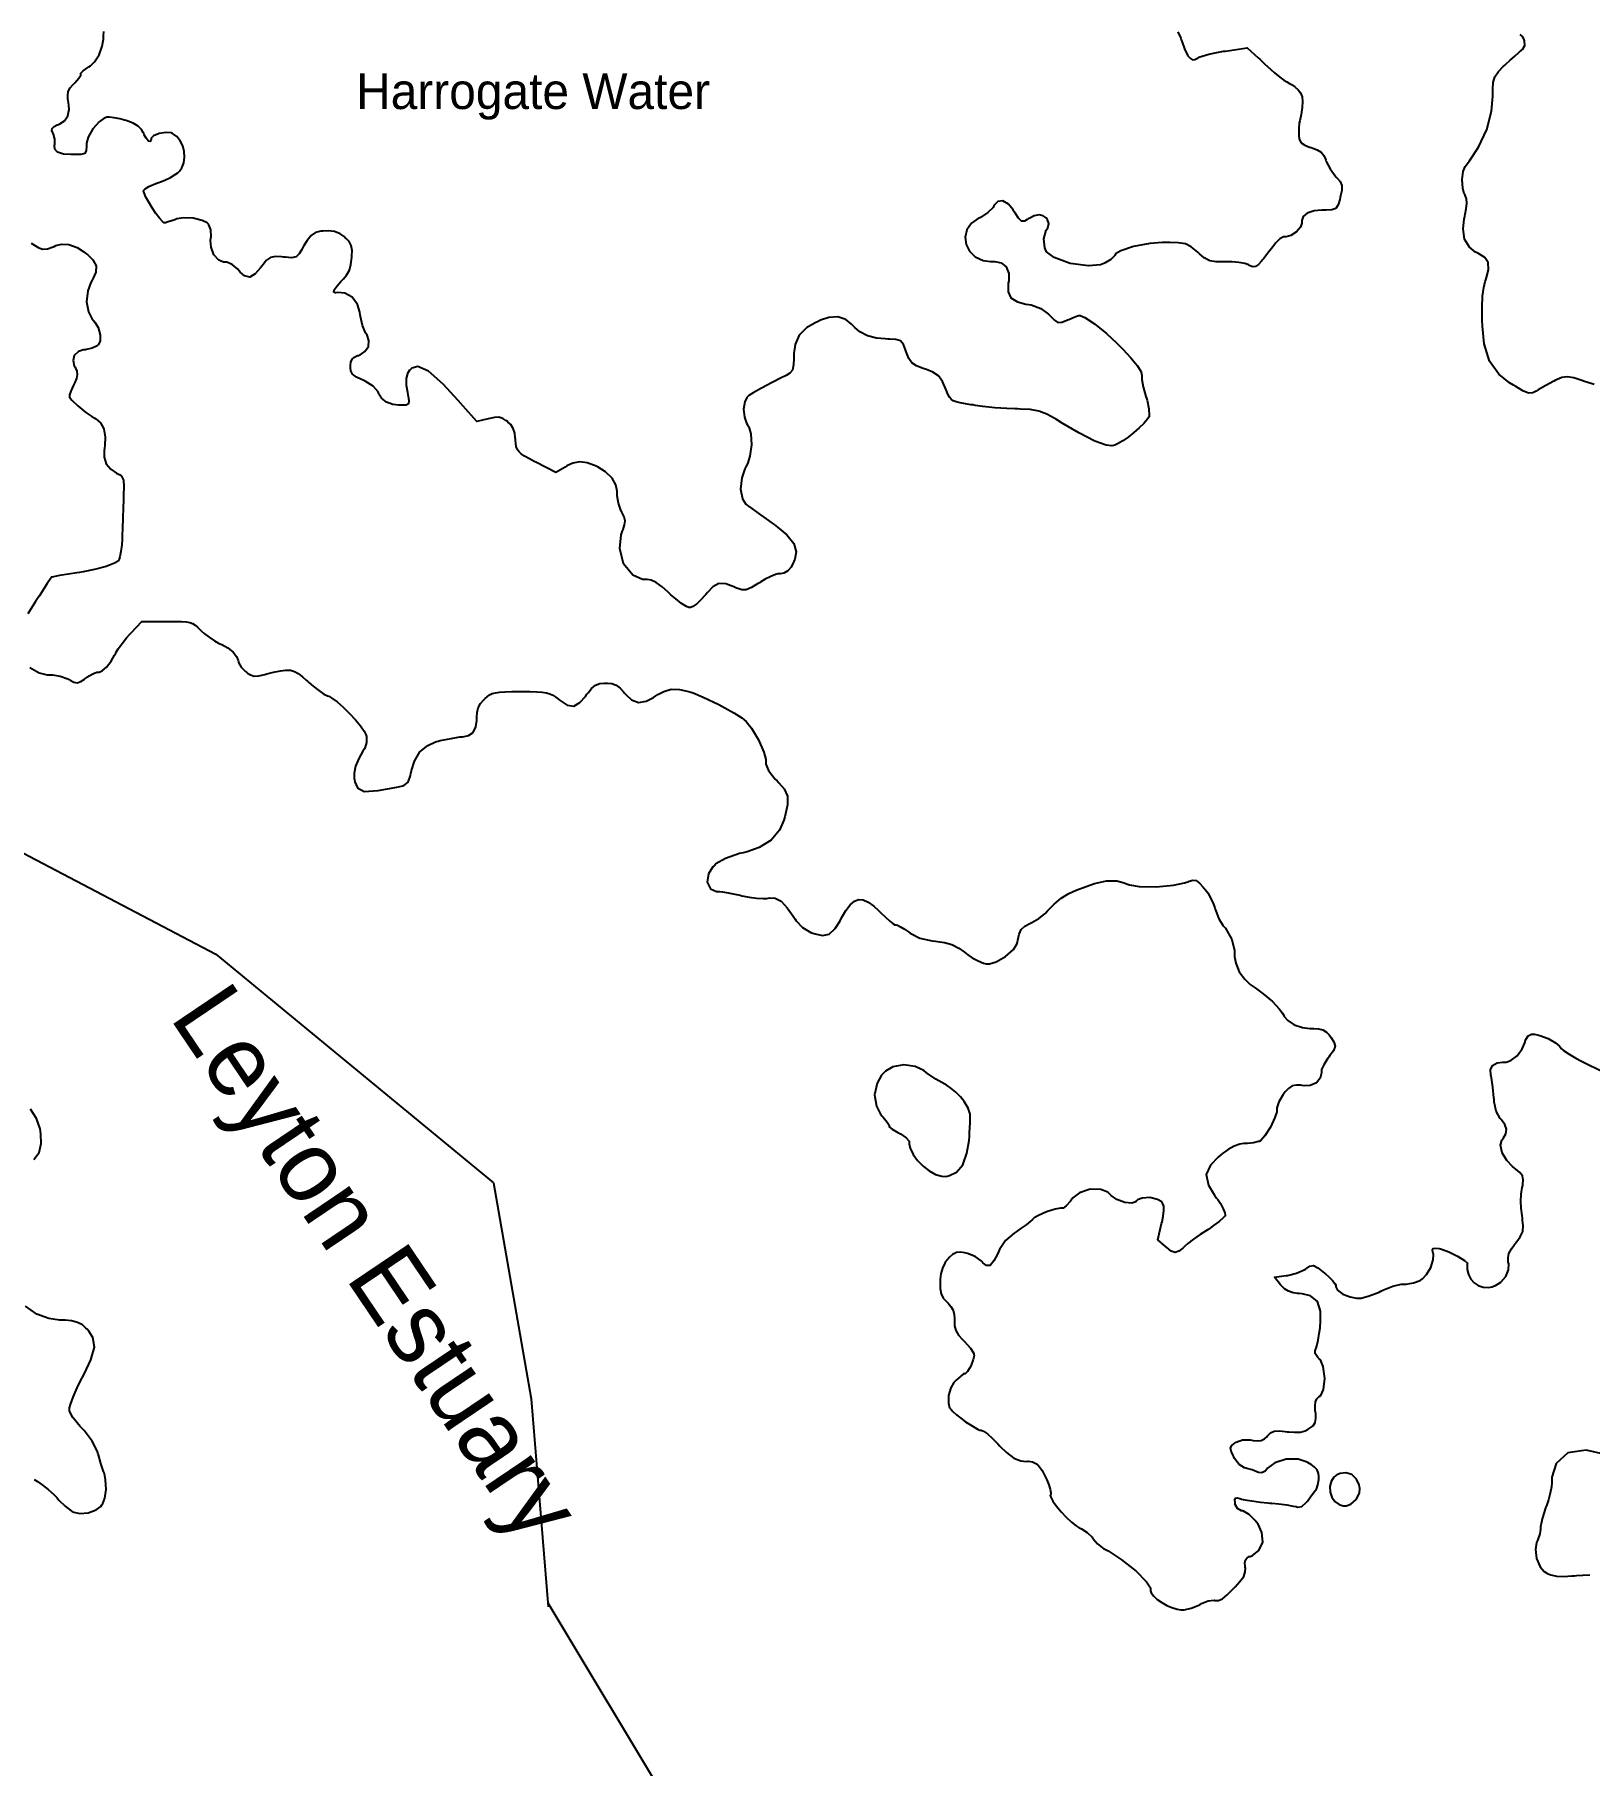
# Model space of a CAD drawing. Extents: x 0 to 24000, y 0 to 24000.
# Drawn here: x 8317 to 10488, y 5839 to 8256 of the extents above; entities that cross this region are included whole.
import ezdxf

# ---------------------------------------------------------------- set-up
doc = ezdxf.new("R2010")
doc.units = 0
for name, color, linetype in [('01B-LandmassTidal', 7, 'Continuous'), ('01C-WaterbodyNonTidal', 7, 'Continuous'), ('07-BoundaryRegional', 7, 'Continuous'), ('08-NamesWaterbodyLarge', 7, 'Continuous'), ('08-NamesWaterbodySmall', 7, 'Continuous')]:
    doc.layers.add(name, color=color, linetype=linetype)

msp = doc.modelspace()

# ---------------------------------------------------------------- linework, layer by layer
at = {"layer": '01B-LandmassTidal'}
for points in [[(10494.7, 7767.6), (10484.6, 7770.8), (10481.3, 7772), (10477.6, 7773.2), (10466.5, 7776.9), (10457.3, 7778.6), (10450, 7777.5), (10443.2, 7774.6), (10440.9, 7773.6), (10438.8, 7772.5), (10427.3, 7766.2), (10416.9, 7760.3), (10415.4, 7759.4), (10413.9, 7758.5), (10409.1, 7755.9), (10403.3, 7755.5), (10395.3, 7759), (10385.4, 7764.9), (10382.1, 7766.9), (10376.7, 7770.1), (10361.8, 7782.1), (10348.8, 7800.3), (10341.5, 7824.4), (10338.8, 7849.2), (10338.6, 7857.4), (10338.4, 7862.1), (10338.4, 7875.9), (10339.2, 7890.9), (10340.9, 7903.4), (10342.8, 7911.4), (10343.7, 7913.9), (10344.8, 7917.3), (10347.4, 7928), (10347.1, 7938), (10342.2, 7945.2), (10335, 7949.9), (10332.3, 7951.1), (10329.1, 7952.7), (10320.7, 7959.3), (10313.9, 7970.5), (10311.8, 7985), (10313.2, 7998.5), (10314.3, 8002.9), (10314.8, 8005.4), (10316.3, 8013.2), (10317.1, 8020.9), (10316.6, 8026.9), (10315.3, 8030.8), (10314.7, 8031.9), (10313.4, 8034.2), (10311.3, 8042), (10310.5, 8053.8), (10312.1, 8065.1), (10314.8, 8072), (10316.2, 8073.9), (10320.9, 8079.9), (10333.3, 8099.1), (10344.9, 8123.7), (10351.4, 8149.2), (10353.5, 8170.3), (10353.5, 8177.3), (10353.5, 8180.3), (10353.9, 8189.3), (10356, 8197.5), (10361.1, 8204.7), (10368, 8211.6), (10370.4, 8213.8), (10372.1, 8215.4), (10377.3, 8220.1), (10384, 8226.3), (10389.6, 8231.4), (10392.6, 8233.9), (10393.5, 8234.6), (10394.7, 8235.7), (10398, 8241), (10397.6, 8247.4), (10397, 8249.1), (10396.6, 8250.3), (10394.7, 8253.6), (10391.4, 8256.3)], [(8312.2, 7965.2), (8323.1, 7958.4), (8327.1, 7957), (8327.9, 7956.7), (8334.8, 7957.2), (8342.9, 7959.8), (8344.3, 7960.6), (8346.6, 7961.7), (8354.3, 7963.7), (8364.8, 7963.2), (8376.3, 7958.9), (8385.7, 7953), (8388.6, 7950.8), (8391.2, 7948.7), (8398.5, 7941.7), (8402.9, 7933.5), (8402.4, 7924.6), (8398.8, 7916.1), (8397.3, 7913.5), (8395.3, 7910), (8391.2, 7898.3), (8389.6, 7883.2), (8392.2, 7869.2), (8397, 7859.7), (8399.2, 7857), (8401.1, 7854.8), (8405.6, 7847.2), (8408.7, 7837.2), (8408.3, 7828.3), (8405.7, 7823), (8404.3, 7821.8), (8403.6, 7821.2), (8397.4, 7818.4), (8389.4, 7816.5), (8387.9, 7816.3), (8385.4, 7816), (8378.2, 7813.7), (8372.4, 7808.4), (8370.7, 7801), (8372.3, 7794), (8373.4, 7792), (8374.1, 7790.7), (8375.9, 7786.5), (8376.6, 7781.6), (8375.4, 7776.1), (8373.1, 7770.6), (8372.2, 7768.8), (8371.3, 7767), (8367.7, 7758.2), (8365.9, 7753.2), (8365.9, 7751.6), (8365.9, 7750.2), (8369.1, 7745.9), (8377.3, 7737.7), (8388.4, 7728.7), (8397, 7722.8), (8400, 7721), (8402.4, 7719.6), (8408.8, 7714.2), (8413.8, 7705.7), (8415.6, 7694.4), (8415, 7682.6), (8414.5, 7678.7), (8414.1, 7675.6), (8413.9, 7666.2), (8416.7, 7656.8), (8423.2, 7649.4), (8431.3, 7644.1), (8434.1, 7642.6), (8435.3, 7642), (8438.5, 7639.5), (8440.9, 7634.3), (8441.6, 7625.1), (8441.3, 7613.2), (8441.2, 7609.3), (8441.1, 7605.9), (8440.8, 7595.9), (8440.3, 7581.1), (8439.8, 7566.7), (8439.4, 7557.5), (8439.2, 7554.4), (8439.1, 7551.8), (8438.6, 7544), (8437.6, 7534.6), (8436.2, 7527.1), (8435.1, 7523.6), (8434.5, 7522.7), (8433.5, 7521.2), (8428.5, 7518.1), (8416.9, 7513.6), (8400.4, 7509.2), (8384.8, 7506.2), (8379.6, 7505.4), (8375.8, 7504.8), (8364.4, 7503), (8351.9, 7500.9), (8343.4, 7499.2), (8340.1, 7498.5), (8340, 7498.4), (8340, 7497.8), (8338.6, 7495.9), (8334.7, 7489.8), (8328.9, 7480.9), (8323.7, 7472.8), (8322, 7470.1), (8318.3, 7464.5), (8307.7, 7447.5)], [(8310.4, 7372.6), (8323.3, 7365.2), (8334.7, 7362.3), (8338.5, 7362.3), (8341.9, 7362.3), (8352.5, 7360.3), (8363.6, 7356.5), (8365.1, 7355.6), (8366.7, 7354.7), (8371.8, 7352.2), (8376.5, 7351.2), (8381.4, 7352.9), (8386.6, 7356.4), (8388.3, 7357.6), (8389.9, 7358.8), (8398.5, 7363.7), (8404, 7366.2), (8405.9, 7366.2), (8407.3, 7366.2), (8411.5, 7368), (8417.4, 7373.1), (8423.7, 7381.3), (8428.7, 7389.6), (8430.2, 7392.5), (8431, 7394.1), (8433.8, 7398.7), (8439.1, 7406.1), (8445.2, 7413.8), (8450.1, 7419.3), (8451.8, 7421.1), (8466.6, 7436.8), (8501.9, 7436.8), (8504.7, 7436.8), (8513.2, 7436.8), (8521.9, 7436.6), (8528.5, 7436.1), (8533.6, 7435.2), (8537.6, 7433.8), (8541.1, 7431.7), (8544.4, 7428.8), (8547.3, 7426), (8548.2, 7425), (8549.5, 7423.7), (8553.7, 7420), (8560.8, 7414.7), (8568.3, 7409.8), (8573.8, 7406.7), (8575.6, 7405.8), (8578.5, 7404.5), (8586.9, 7399.9), (8594.5, 7394.1), (8599.1, 7387.8), (8601.2, 7382.3), (8601.5, 7380.3), (8601.7, 7379.4), (8605.4, 7373.1), (8611.5, 7366.8), (8612.9, 7365.8), (8614.2, 7364.8), (8618.4, 7362.2), (8623.7, 7360.6), (8629.9, 7360.8), (8636.3, 7362.2), (8638.4, 7362.7), (8641.4, 7363.5), (8650.7, 7365.9), (8660.4, 7368), (8668, 7369), (8674.3, 7368.7), (8679.8, 7367.1), (8685.2, 7364.1), (8691, 7359.5), (8696.2, 7354.8), (8698, 7353.3), (8699.9, 7351.5), (8705.9, 7346.4), (8714, 7340.2), (8721.1, 7335.4), (8724.9, 7333.3), (8726.2, 7332.9), (8727.7, 7332.4), (8732.1, 7329.9), (8739.6, 7324.4), (8748, 7317), (8756.7, 7308.5), (8764.9, 7299.6), (8772, 7291), (8777.2, 7283.5), (8779.5, 7279.2), (8779.9, 7277.6), (8780.3, 7276.1), (8780.5, 7267.8), (8778.3, 7260.1), (8777.5, 7258.8), (8775.4, 7255.5), (8769.6, 7245.4), (8764.9, 7234.6), (8763.2, 7225.2), (8763.4, 7218), (8763.8, 7215.7), (8764.4, 7212.8), (8767.8, 7204.3), (8777.1, 7199.5), (8796.6, 7200.8), (8822.6, 7205.6), (8831.2, 7207.5), (8832.8, 7207.8), (8838.5, 7212.4), (8842.1, 7221.6), (8842.6, 7224.3), (8843.4, 7228.7), (8847.4, 7241.6), (8855, 7254.6), (8865.9, 7263.8), (8876.8, 7268.7), (8880.6, 7269.8), (8883.5, 7270.5), (8898.5, 7273.6), (8910.8, 7275.6), (8912.4, 7275.7), (8915, 7275.8), (8922.8, 7277.4), (8929.5, 7281.8), (8933.2, 7289.5), (8934.4, 7298.3), (8934.4, 7301.2), (8934.4, 7303.3), (8934.9, 7309.7), (8936.6, 7316.4), (8939.9, 7322.3), (8943.9, 7326.8), (8945.3, 7328.2), (8946.2, 7329.1), (8949, 7331.6), (8952.4, 7334.2), (8956.1, 7336.1), (8960.5, 7337.3), (8966.1, 7338.1), (8973.6, 7338.6), (8983.4, 7338.8), (8992.8, 7338.8), (8995.9, 7338.8), (8999, 7338.8), (9008.4, 7338.8), (9018.2, 7338.6), (9025.8, 7338.1), (9031.7, 7337.2), (9036.5, 7335.9), (9040.7, 7333.8), (9044.9, 7331.1), (9048.4, 7328.4), (9049.6, 7327.4), (9052.2, 7325.4), (9060.9, 7320), (9070, 7318.6), (9078.6, 7323.5), (9086.2, 7332.2), (9088.4, 7335.3), (9089.9, 7337.3), (9094.8, 7343.2), (9100.2, 7347.9), (9106.3, 7350.1), (9112.6, 7350.6), (9114.7, 7350.6), (9116.8, 7350.6), (9123, 7350), (9129.3, 7348), (9134.8, 7343.8), (9139.5, 7338.6), (9140.9, 7336.8), (9143, 7334.2), (9150.5, 7327.4), (9160.2, 7323.7), (9171.1, 7325.6), (9181.3, 7330.8), (9184.5, 7332.9), (9187.1, 7334.7), (9195.5, 7339.2), (9206.1, 7342.1), (9217.7, 7341.8), (9228.4, 7339.5), (9231.9, 7338.4), (9236.7, 7337), (9250.7, 7331.2), (9272.7, 7320.8), (9293.4, 7309.4), (9304.6, 7302.3), (9308, 7299.6), (9310.9, 7297.2), (9318.3, 7287.9), (9328, 7271.6), (9335.3, 7254.5), (9338.1, 7243.9), (9338.1, 7240.4), (9338.1, 7237.5), (9342.1, 7228.7), (9351.3, 7216.8), (9353.8, 7214.1), (9356.4, 7211.5), (9363.6, 7202.9), (9368.3, 7192.9), (9368.4, 7180.9), (9365.8, 7168.1), (9364.8, 7164), (9363.5, 7159.2), (9357.3, 7145.5), (9345.6, 7131.5), (9328.8, 7121.2), (9312.1, 7115.1), (9306.4, 7113.8), (9301.5, 7112.6), (9281.9, 7105.9), (9268.4, 7098.2), (9266.8, 7096.5), (9264.1, 7094), (9258, 7084.4), (9256.1, 7072.6), (9260.8, 7063.6), (9269.1, 7059.8), (9271.9, 7059.7), (9273.3, 7059.7), (9277.4, 7059.2), (9285.4, 7057.9), (9294.9, 7056), (9302.3, 7054.4), (9304.8, 7053.8), (9307.3, 7053.2), (9315, 7051.8), (9325.2, 7050.4), (9334.4, 7049.9), (9339.6, 7050), (9341.3, 7050.3), (9343.6, 7050.7), (9351, 7050.4), (9359.4, 7046.3), (9368.1, 7037.1), (9376.3, 7025.3), (9378.9, 7021.2), (9380.4, 7018.9), (9389.4, 7009.4), (9401.1, 7002.6), (9404, 7001.7), (9407.2, 7000.6), (9417.1, 6998.5), (9426.8, 7000.2), (9435, 7008), (9441.9, 7019), (9444, 7022.8), (9445.4, 7025.5), (9450.1, 7033.3), (9455.9, 7041.1), (9461.8, 7046.1), (9467.7, 7048.4), (9474.1, 7048), (9481.1, 7045), (9488.9, 7039.3), (9495.6, 7033.2), (9497.7, 7031), (9499.4, 7029.3), (9504.7, 7024.2), (9511.1, 7018.5), (9516.2, 7014.8), (9518.5, 7013.4), (9519.3, 7013.4), (9520, 7013.4), (9522, 7012.6), (9526.3, 7010.4), (9531.6, 7007.1), (9535.9, 7004.2), (9537.3, 7003.2), (9539.7, 7001.4), (9553.3, 6994.5), (9570.6, 6990.7), (9574.9, 6990.3), (9578.1, 6990), (9587.7, 6988.5), (9598, 6985.5), (9607.5, 6980.6), (9615.5, 6975), (9618, 6973), (9620.1, 6971.5), (9626.4, 6967.3), (9634.6, 6962.7), (9641.9, 6959.7), (9646, 6958.5), (9647.5, 6958.5), (9650.5, 6958.5), (9659.9, 6961.5), (9673, 6968.9), (9683.8, 6978.9), (9688.8, 6986.4), (9689.4, 6989.1), (9690, 6991.8), (9692, 7000), (9694.9, 7006.7), (9699.7, 7011.1), (9705.7, 7014.4), (9707.8, 7015.4), (9709.7, 7016.3), (9719.5, 7022.1), (9727.6, 7028.4), (9728.6, 7029.5), (9731.6, 7032.6), (9740.7, 7041.9), (9750.7, 7050.4), (9761.3, 7056.8), (9771.7, 7061.4), (9775.2, 7062.8), (9780.6, 7065), (9797, 7070.7), (9814.1, 7074.5), (9828.5, 7074.5), (9838.7, 7072), (9841.9, 7070.6), (9845.9, 7068.9), (9859.4, 7066.9), (9883.1, 7066.3), (9907.6, 7068.5), (9922.9, 7071.6), (9927.7, 7073.4), (9929.3, 7074), (9934.3, 7075.4), (9939.1, 7074.9), (9943.9, 7071.3), (9948.9, 7065.9), (9950.5, 7064), (9951.8, 7062.5), (9955.2, 7057.7), (9959.6, 7050.1), (9963.3, 7042.1), (9965.3, 7036.8), (9965.8, 7035), (9966.4, 7032.8), (9970.9, 7021.6), (9976.2, 7012.6), (9977.1, 7011.5), (9979.9, 7008.3), (9989.1, 6992.9), (9992.8, 6977.4), (9992.8, 6972.2), (9992.8, 6969.1), (9994.4, 6959.5), (9999.1, 6947.7), (10006.9, 6937.2), (10014.7, 6930), (10017.5, 6927.9), (10021.4, 6925.4), (10032.7, 6916.9), (10045.5, 6906), (10055.1, 6895.9), (10059.9, 6889.8), (10061, 6887.6), (10062.1, 6885.3), (10067, 6879.4), (10075.9, 6873.4), (10087.5, 6869.6), (10097.9, 6868.3), (10101.4, 6868.3), (10103.5, 6868.3), (10109.8, 6867.9), (10116.1, 6866.4), (10121.1, 6863.3), (10124.7, 6859.5), (10125.7, 6858.2), (10127.3, 6856.2), (10131.6, 6849.9), (10133.3, 6843.6), (10130.9, 6837.1), (10125.9, 6830.5), (10124.2, 6828.4), (10122.8, 6826.8), (10117.2, 6817.8), (10114.3, 6811), (10114.3, 6808.8), (10114.3, 6806.4), (10112.4, 6799.2), (10107, 6792.4), (10098.5, 6788.9), (10090, 6788.4), (10087.3, 6788.8), (10085.3, 6789.1), (10079.2, 6789.5), (10073.3, 6788.4), (10068.1, 6784.8), (10063.6, 6779.9), (10062.2, 6778.2), (10060.7, 6776.4), (10054.6, 6766.2), (10051.6, 6757.5), (10051.6, 6754.7), (10051.6, 6752), (10049.1, 6744), (10042.8, 6730.8), (10034.8, 6718.5), (10029.2, 6712.2), (10026.9, 6710.8), (10026.2, 6710.4), (10019.4, 6708.6), (10010.6, 6707.6), (10007.7, 6707.6), (10005.8, 6707.6), (10000, 6706.8), (9992.3, 6704.2), (9983.7, 6699.4), (9976.1, 6693.9), (9973.6, 6691.9), (9969.7, 6688.8), (9959, 6677.8), (9953.3, 6664.4), (9956.3, 6649.7), (9964.5, 6635.8), (9967.7, 6631.6), (9969.2, 6629.7), (9973, 6623.9), (9977, 6616.8), (9979.3, 6611), (9979.8, 6608), (9979.5, 6607.3), (9979.2, 6606.5), (9976.8, 6603.9), (9971.2, 6599), (9963.4, 6593.1), (9956.7, 6588.4), (9954.4, 6586.9), (9952, 6585.3), (9944.8, 6580.6), (9935.6, 6574.1), (9927.7, 6568.1), (9923.5, 6564.6), (9922.3, 6563.4), (9920.5, 6561.8), (9915, 6557.4), (9909.8, 6555.5), (9904.2, 6557.7), (9898.3, 6562.5), (9896.4, 6564.2), (9885.4, 6573.2), (9890.9, 6595.9), (9891.5, 6598.5), (9893.2, 6606.4), (9894.1, 6614.5), (9893.8, 6620.4), (9892.7, 6623.7), (9892.1, 6624.5), (9891.1, 6626.2), (9885.2, 6629.8), (9874.5, 6632.3), (9863.6, 6631.7), (9857.2, 6629.2), (9856, 6627.7), (9854.9, 6626.4), (9849.4, 6624.5), (9839.6, 6625.4), (9828.5, 6629.8), (9820.3, 6635.3), (9818, 6637.5), (9815.6, 6639.7), (9805.9, 6643.6), (9791, 6643.9), (9776.3, 6638.8), (9766.9, 6631.8), (9764.7, 6628.8), (9763.5, 6627.3), (9757.4, 6620.8), (9753.4, 6617.4), (9752.1, 6617.4), (9749.6, 6617.4), (9742.2, 6616), (9730.1, 6612.2), (9718.9, 6607.4), (9712.9, 6604), (9711.4, 6602.6), (9710.5, 6601.6), (9707.4, 6599), (9701.6, 6594.4), (9694.8, 6589.5), (9689.5, 6585.7), (9687.8, 6584.5), (9684.9, 6582.8), (9673, 6572.2), (9664.4, 6559.6), (9663.1, 6556.7), (9661.6, 6553.4), (9656.7, 6543.8), (9651.4, 6537.6), (9646.2, 6537.6), (9641.3, 6541.4), (9640, 6543), (9639, 6544.1), (9630.5, 6550), (9620, 6554.3), (9618, 6554.7), (9616, 6555.2), (9610, 6556.2), (9604.2, 6555.8), (9599, 6552.9), (9594.4, 6548.5), (9593, 6546.9), (9591.6, 6545.4), (9588, 6540.6), (9584.7, 6533.9), (9582.6, 6526), (9581.7, 6518.5), (9581.6, 6515.9), (9581.5, 6513.3), (9581.5, 6505.2), (9582.8, 6497.8), (9585.9, 6492), (9589.9, 6487.5), (9591.4, 6486.1), (9592.8, 6484.8), (9596.7, 6480.4), (9599.9, 6475), (9601.3, 6468.9), (9601.6, 6463.3), (9601.6, 6461.4), (9601.4, 6459.4), (9601.6, 6453.3), (9603.3, 6446.7), (9607.2, 6440.3), (9612.3, 6434.6), (9614.1, 6432.8), (9615.5, 6431.5), (9619.4, 6427.3), (9623.9, 6421.8), (9627.1, 6416.9), (9628.4, 6414.4), (9628.6, 6413.6), (9628.9, 6411.8), (9627.8, 6406.2), (9624.4, 6397.1), (9619.9, 6389.4), (9616.7, 6386.2), (9615.7, 6386.2), (9614.4, 6386.2), (9610.4, 6383.1), (9604, 6377.4), (9602.7, 6376), (9600.9, 6374), (9596.7, 6366.8), (9593.4, 6356), (9593.1, 6345.4), (9594.8, 6338.9), (9596.1, 6337.2), (9596.8, 6336.2), (9599.5, 6333.4), (9604.4, 6328.9), (9610.6, 6324.1), (9617.2, 6319.2), (9623.9, 6314.8), (9629.9, 6311.1), (9634.8, 6308.6), (9637.2, 6307.7), (9638, 6307.7), (9639, 6307.7), (9641.9, 6306.2), (9647.8, 6302.2), (9654.7, 6296), (9660.2, 6290.5), (9662, 6288.6), (9664.8, 6285.3), (9674.1, 6276.2), (9684.7, 6268.3), (9694.4, 6264.5), (9701.6, 6263.9), (9703.9, 6264.2), (9704.9, 6264.4), (9710.7, 6263.4), (9716.3, 6260.7), (9717.2, 6259.9), (9718.1, 6259.2), (9720.4, 6256.5), (9723.9, 6251.3), (9727.3, 6244.9), (9730.6, 6238), (9733.3, 6231.1), (9735.2, 6225), (9736.1, 6220.1), (9736, 6217.7), (9735.7, 6217.2), (9735.3, 6216.6), (9736, 6213.8), (9739.1, 6208.3), (9744.1, 6201.4), (9750.5, 6193.7), (9757.7, 6186.1), (9765, 6179.2), (9771.7, 6173.8), (9775.7, 6171.1), (9777.2, 6170.5), (9778.8, 6169.9), (9787, 6164.4), (9793.7, 6158), (9794.5, 6156.8), (9795.3, 6155.6), (9801.5, 6148.7), (9808.5, 6143), (9809.8, 6142.3), (9816.1, 6138.8), (9834.5, 6127), (9855.4, 6110.7), (9869.9, 6095.7), (9875.2, 6087.2), (9875.2, 6084.3), (9875.2, 6083.3), (9876.4, 6080.2), (9879.8, 6075.7), (9884.8, 6071.1), (9891, 6066.8), (9898, 6062.9), (9905.3, 6059.7), (9912.5, 6057.6), (9917.5, 6056.8), (9919.1, 6056.8), (9922.3, 6056.8), (9931.9, 6059.1), (9942.8, 6063.3), (9944.6, 6064.3), (9946.4, 6065.4), (9955.7, 6069.1), (9964.1, 6070.1), (9965.4, 6069.8), (9966.5, 6069.5), (9970.2, 6069.7), (9975.7, 6072.1), (9982.5, 6077.5), (9989.1, 6084), (9991.3, 6086.3), (9993.6, 6088.7), (10000.3, 6096), (10005.5, 6103.4), (10007.7, 6109.7), (10007.9, 6114.8), (10007.7, 6116.4), (10007.5, 6117.8), (10007.2, 6122.2), (10008, 6126.3), (10010.3, 6129.1), (10013.3, 6130.9), (10014.4, 6131.3), (10017.7, 6132.6), (10026.5, 6139.4), (10032.1, 6150.9), (10031, 6164.7), (10025.5, 6176.3), (10023, 6179.6), (10021.5, 6181.4), (10013, 6189.7), (10005, 6194.6), (10003.8, 6194.8), (10002.3, 6195), (9996.8, 6198.1), (9993.8, 6203.9), (9993.6, 6205.4), (9993.4, 6206.6), (9993.2, 6210.3), (9994, 6212.7), (9996.6, 6213), (10000.2, 6212.1), (10001.4, 6211.7), (10002.6, 6211.3), (10007.3, 6210.4), (10016.9, 6208.8), (10028.9, 6207.2), (10038.6, 6206.1), (10041.8, 6205.8), (10045, 6205.5), (10054.5, 6204.5), (10065.8, 6203.1), (10074.5, 6201.6), (10078.6, 6200.7), (10079.5, 6200.3), (10080.6, 6199.9), (10086.5, 6200.8), (10092.9, 6206.6), (10094.4, 6208.6), (10095.4, 6210), (10101.2, 6217.6), (10105.9, 6223.6), (10106.5, 6224.3), (10107, 6225), (10109.2, 6231.2), (10110.4, 6238.6), (10110.4, 6241.1), (10110.4, 6242.6), (10109.9, 6247.1), (10107.9, 6252.1), (10104, 6256.4), (10099.5, 6259.8), (10097.9, 6260.7), (10094.3, 6262.9), (10081.7, 6266.9), (10064.9, 6267.2), (10049.2, 6261.9), (10038.9, 6254.5), (10036.3, 6251.3), (10035.5, 6250.3), (10030.9, 6247.8), (10026, 6248.4), (10025, 6249), (10024, 6249.5), (10017.3, 6252), (10009.9, 6254.1), (10008.5, 6254.4), (10006.8, 6254.8), (9999.2, 6259.6), (9992.7, 6267.9), (9991.6, 6270.1), (9990.7, 6272.1), (9988.1, 6278), (9987.2, 6282.9), (9988.9, 6286.2), (9992.4, 6288.9), (9993.6, 6289.7), (9995.1, 6290.8), (10003.7, 6293.9), (10014.3, 6294), (10016.7, 6293.6), (10018.6, 6293.3), (10024.3, 6292.8), (10029.9, 6293.3), (10034.4, 6295.5), (10037.7, 6298.4), (10038.7, 6299.5), (10039.7, 6300.7), (10043.1, 6303.9), (10048.2, 6306.1), (10055.3, 6306.5), (10063.4, 6305.7), (10066.1, 6305.4), (10068.7, 6305.1), (10076.6, 6304.5), (10084.7, 6304.9), (10091.2, 6306.6), (10095.7, 6308.8), (10097.1, 6309.7), (10098.5, 6310.6), (10102.5, 6313.8), (10105.4, 6318.1), (10106.3, 6323.9), (10106, 6330.6), (10105.7, 6332.8), (10105.5, 6335), (10105.1, 6341.3), (10105.6, 6347.1), (10107.5, 6351.3), (10109.9, 6353.7), (10110.8, 6354.4), (10113, 6355.7), (10116.9, 6364.2), (10118.9, 6379.9), (10116.7, 6396.2), (10112.7, 6405.7), (10110.4, 6407.7), (10109.2, 6408.9), (10105.5, 6414.4), (10105.5, 6419.9), (10106.1, 6421), (10106.6, 6421.9), (10107.7, 6425.5), (10109.4, 6433), (10111, 6442.4), (10112.1, 6450.2), (10112.4, 6452.8), (10112.9, 6457.9), (10112.9, 6473.5), (10108.7, 6487.2), (10099, 6495), (10087, 6498), (10083, 6498.3), (10080.8, 6498.4), (10074.5, 6499.3), (10067.9, 6501.4), (10062.3, 6505), (10058.3, 6509), (10057.1, 6510.4), (10048.5, 6521.4), (10064.6, 6523.4), (10066.8, 6523.7), (10079.3, 6526.9), (10090.1, 6531.4), (10091.6, 6532.4), (10093.1, 6533.5), (10098, 6536.5), (10102.9, 6537.3), (10108.8, 6534.3), (10115.9, 6528.8), (10118.3, 6526.9), (10119.9, 6525.6), (10124.4, 6521.6), (10129.3, 6516.5), (10132.7, 6512.2), (10134, 6510), (10134, 6509.3), (10134, 6507.7), (10136.7, 6503.1), (10144.1, 6497.5), (10154.3, 6493.5), (10162.8, 6492), (10165.7, 6492), (10169.5, 6492), (10180.9, 6494.9), (10194.7, 6500.4), (10197.1, 6501.8), (10199.6, 6503.2), (10213.7, 6508.8), (10225.3, 6511.6), (10229.2, 6511.6), (10232.5, 6511.6), (10242.4, 6513.4), (10251.8, 6516.7), (10253.1, 6517.5), (10255.3, 6518.9), (10260.9, 6524.9), (10266.9, 6534.9), (10270.1, 6545.5), (10270.6, 6552.9), (10270, 6555.1), (10269.7, 6556.1), (10269.2, 6559.3), (10270.2, 6561.4), (10273.7, 6561.8), (10278.6, 6561), (10280.2, 6560.6), (10283.2, 6559.9), (10291.9, 6556.6), (10304.3, 6550.7), (10314, 6544.4), (10317.9, 6540.9), (10317.8, 6539.8), (10317.5, 6537.9), (10317.7, 6532), (10319.4, 6524.9), (10322.7, 6518.6), (10327.4, 6513.4), (10333.1, 6509.6), (10339.7, 6507.4), (10346.8, 6506.9), (10352.5, 6507.8), (10354.3, 6508.5), (10357, 6509.4), (10364.4, 6514.1), (10371.6, 6522), (10375.2, 6531.6), (10375.6, 6539.7), (10375, 6542.2), (10374.8, 6543.7), (10374.6, 6548.3), (10375.9, 6554.2), (10379.3, 6560.8), (10383.7, 6566.9), (10385.3, 6568.8), (10387, 6571), (10391.8, 6577.7), (10395.1, 6584.8), (10395.8, 6592.7), (10395, 6601), (10394.7, 6603.7), (10394.2, 6607.2), (10392.9, 6617.5), (10392.3, 6627.5), (10393.1, 6637), (10394.5, 6646.2), (10395.1, 6649.2), (10395.4, 6651.1), (10395.8, 6657), (10394.7, 6662.5), (10390.9, 6667.5), (10385.5, 6672.1), (10383.7, 6673.5), (10380.7, 6675.8), (10372.9, 6683.9), (10366.3, 6695), (10364.3, 6705.5), (10365.9, 6712.5), (10367.2, 6714.3), (10368.5, 6715.9), (10371.5, 6721.2), (10372.5, 6727.7), (10370.3, 6734.2), (10366.4, 6739.7), (10364.9, 6741.3), (10363.5, 6742.8), (10358.3, 6752.8), (10355.3, 6766), (10355.1, 6769.2), (10354.9, 6771.7), (10353.5, 6786.3), (10351.5, 6799.5), (10351.1, 6801.3), (10350.6, 6803.6), (10350.3, 6810.7), (10352.9, 6816.9), (10359.3, 6820.3), (10367.3, 6821.3), (10370, 6821.3), (10372.2, 6821.3), (10378.7, 6823.8), (10387.2, 6830.4), (10394.4, 6840), (10398.2, 6848.5), (10399, 6851.5), (10399.4, 6852.9), (10402.8, 6858.1), (10407.3, 6860.5), (10408.8, 6860.5), (10411.4, 6860.5), (10419.2, 6858.8), (10430.7, 6854.4), (10441.1, 6848.3), (10446.7, 6843.6), (10448, 6841.7), (10448.8, 6840.7), (10452.3, 6837.9), (10459.8, 6832.7), (10469.4, 6826.9), (10477.4, 6822.6), (10480.1, 6821.3), (10506.4, 6808.4)], [(8315.9, 6685.4), (8323.4, 6695.3), (8326.3, 6708), (8325.8, 6720.7), (8325.1, 6724.9), (8324.7, 6728.2), (8319.8, 6742.7), (8311.1, 6755.6)], [(8316.3, 6238.8), (8318.9, 6237.2), (8321.1, 6235.8), (8327.4, 6231.2), (8336.1, 6224.5), (8343.7, 6217.7), (8348.1, 6213.3), (8349.5, 6211.7), (8350.9, 6209.9), (8359.8, 6201.3), (8368.1, 6194.8), (8369.4, 6194.1), (8371.8, 6192.8), (8380, 6191.3), (8392, 6192.1), (8403.1, 6196.2), (8409.6, 6201), (8411, 6203.1), (8412.4, 6205.1), (8414.9, 6212.4), (8416.7, 6224.8), (8416.2, 6238), (8414.4, 6246.9), (8413.3, 6249.7), (8412.9, 6251), (8409.6, 6261), (8406.1, 6273), (8405.5, 6275.2), (8404.7, 6277.9), (8397.5, 6292.2), (8386.3, 6306.9), (8383.6, 6309.7), (8380.7, 6312.6), (8370.5, 6325.4), (8365.9, 6334.2), (8365.9, 6337.2), (8365.9, 6338.7), (8367.3, 6343.5), (8371, 6353.8), (8376.6, 6366.7), (8381.7, 6377.2), (8383.6, 6380.7), (8386.8, 6386.8), (8395.5, 6405.7), (8400.4, 6423.6), (8398.5, 6436.9), (8392.7, 6445.9), (8390.2, 6448.5), (8388.7, 6450.1), (8383.7, 6454.5), (8377.1, 6458.1), (8368.7, 6460.1), (8359.8, 6460.9), (8356.9, 6461), (8351.8, 6461.2), (8336.8, 6463.4), (8320.1, 6469.6), (8304.2, 6480.9)], [(10508.2, 6273.8), (10483.6, 6279.4), (10458.3, 6276), (10441.7, 6261.1), (10435.8, 6242), (10435.8, 6235.6), (10435.8, 6233.8), (10435.2, 6228.5), (10433.5, 6219.7), (10431, 6210.2), (10428.8, 6203.4), (10428, 6201.1), (10427.1, 6199), (10424.9, 6192.4), (10422.5, 6183.9), (10420.8, 6176.7), (10420.1, 6173), (10420.1, 6171.7), (10420.1, 6169.5), (10418.9, 6162.8), (10416.4, 6154.7), (10415.8, 6153.3), (10414.5, 6150.6), (10412.8, 6141.1), (10414.2, 6128.3), (10419.3, 6116.8), (10425.1, 6110.1), (10427.6, 6108.6), (10429.2, 6107.6), (10434.4, 6105.3), (10442.3, 6103.7), (10452.8, 6103.4), (10463.9, 6104), (10467.6, 6104.3), (10470.4, 6104.5), (10479.1, 6105), (10488.9, 6105.4)]]:
    msp.add_lwpolyline(points, dxfattribs=at)
for points in [[(9502.4, 6806), (9499.5, 6803.2), (9493.4, 6792.2), (9490.1, 6776), (9492.6, 6759.8), (9498.1, 6748.9), (9500.8, 6746), (9502.2, 6744.6), (9507.8, 6737.5), (9510.6, 6733.3), (9510.6, 6731.9), (9510.6, 6730.9), (9514.7, 6727.8), (9522.5, 6723), (9524.4, 6722.1), (9526.2, 6721.3), (9534, 6715.7), (9538.1, 6711.1), (9538.1, 6709.6), (9538.1, 6707.5), (9539.6, 6701.3), (9543.8, 6692.6), (9550.1, 6684), (9557.8, 6676.2), (9566.4, 6669.5), (9575.3, 6664.6), (9583.8, 6662), (9589.6, 6661.7), (9591.4, 6662.2), (9594.7, 6663), (9604.2, 6667.8), (9613.2, 6678.1), (9619, 6694.3), (9621.9, 6711.9), (9622.4, 6717.8), (9622.8, 6722.6), (9623.7, 6736.8), (9623.4, 6748.6), (9620.6, 6757.2), (9616.4, 6764.2), (9614.9, 6766.4), (9613.8, 6768.2), (9609.8, 6773.1), (9603.4, 6779.6), (9596.5, 6785.3), (9591.5, 6788.7), (9589.8, 6789.6), (9587.9, 6790.7), (9575.7, 6797.9), (9563.8, 6805.8), (9562, 6807.2), (9558.6, 6809.8), (9546.6, 6815.4), (9530.7, 6817.9), (9515.6, 6814.8), (9505.2, 6808.7)], [(10137.9, 6246.2), (10136.2, 6245.5), (10131.6, 6242), (10127.7, 6236), (10126, 6228.8), (10126.4, 6221.1), (10128.7, 6213.9), (10132.9, 6207.7), (10138.7, 6203.5), (10144.3, 6201.9), (10146.1, 6201.9), (10148.4, 6201.9), (10155.2, 6204.4), (10162.6, 6210.8), (10167, 6219.4), (10167.8, 6226.5), (10167.3, 6228.6), (10166.7, 6231.3), (10163.1, 6239), (10156.5, 6245.6), (10148, 6248.1), (10140.3, 6247.1)]]:
    msp.add_lwpolyline(points, close=True, dxfattribs=at)
at = {"layer": '01C-WaterbodyNonTidal'}
msp.add_lwpolyline([(9913.3, 8260.2), (9917.8, 8251.2), (9918.3, 8249.1), (9918.9, 8247), (9922.6, 8236.5), (9927, 8227.8), (9927.7, 8226.7), (9928.5, 8225.8), (9931.1, 8222.9), (9934.1, 8221.3), (9937.4, 8221.7), (9940.8, 8223.4), (9941.9, 8224), (9943, 8224.7), (9947.6, 8226.3), (9956.6, 8228.8), (9968, 8231.3), (9977.2, 8233), (9980.3, 8233.4), (10010.5, 8237.7), (10025.7, 8224), (10028.1, 8221.8), (10035.2, 8215.1), (10042.7, 8208.2), (10048.7, 8202.8), (10053.5, 8198.7), (10057.7, 8195.5), (10061.6, 8192.8), (10065.7, 8190.3), (10069.3, 8188.2), (10070.5, 8187.5), (10072.1, 8186.6), (10076.8, 8183.6), (10081.5, 8179.4), (10085, 8174.8), (10087, 8169.3), (10087.8, 8162.8), (10087.3, 8154.6), (10085.7, 8144.7), (10083.7, 8135.7), (10083, 8132.6), (10082.9, 8132.2), (10082.5, 8126.3), (10082.5, 8117.9), (10082.6, 8116.2), (10082.6, 8114.5), (10083.4, 8109.5), (10085.8, 8105), (10090.9, 8101.8), (10097.6, 8099.3), (10099.8, 8098.6), (10101.9, 8097.9), (10108.1, 8095.6), (10113.7, 8092.1), (10117.5, 8087.4), (10119.7, 8082.6), (10120.2, 8080.9), (10120.8, 8079.1), (10126.1, 8068.7), (10133.3, 8058.9), (10134.8, 8057.4), (10136.2, 8055.8), (10140.2, 8051), (10142.6, 8045.4), (10142.5, 8038.8), (10140.9, 8031.2), (10140.2, 8028.7), (10139.6, 8026.2), (10137.4, 8018.6), (10134.2, 8013.3), (10128.5, 8011.4), (10120.8, 8011.1), (10118.3, 8011.1), (10114.6, 8011.1), (10103.8, 8010.1), (10094.1, 8007.2), (10088.6, 8002.3), (10086.9, 7996.9), (10086.9, 7995), (10086.9, 7993.2), (10084.7, 7987.6), (10079, 7980.8), (10071.2, 7975.8), (10064.8, 7973.9), (10062.6, 7973.9), (10060.9, 7973.9), (10055.9, 7970.9), (10049.9, 7965.1), (10048.9, 7963.7), (10047.9, 7962.3), (10040.8, 7953), (10033, 7943.3), (10031.6, 7941.7), (10030.3, 7940.1), (10026, 7935.3), (10021.9, 7932.3), (10017.8, 7932.2), (10013.7, 7934), (10012.4, 7934.7), (10011.2, 7935.4), (10006.9, 7936.6), (9998.9, 7938), (9989.5, 7938.9), (9982.3, 7939.1), (9979.9, 7939), (9976.7, 7938.9), (9966.9, 7938.9), (9958.1, 7940.5), (9950.4, 7944.7), (9943.6, 7950.4), (9941.5, 7952.3), (9939.2, 7954.3), (9932.3, 7959.9), (9924.3, 7964), (9914.1, 7965.7), (9902.3, 7966), (9898.4, 7966), (9892.3, 7966), (9874.2, 7964.4), (9851.4, 7960.3), (9833.9, 7954.5), (9826.3, 7950.1), (9825.4, 7948), (9825.1, 7947.2), (9820, 7942.3), (9811.9, 7937.4), (9810.2, 7936.6), (9805.3, 7934.6), (9788.7, 7933.5), (9763.2, 7936.9), (9740.8, 7945.1), (9729.9, 7952.8), (9728.6, 7956.2), (9727.7, 7958.7), (9726.5, 7971.3), (9729.7, 7983.2), (9731, 7985.3), (9731.8, 7986.7), (9733.5, 7992.5), (9731.5, 7997.8), (9730.6, 7999), (9729.5, 8000.3), (9725.4, 8003.3), (9719.7, 8004.8), (9712.9, 8003.3), (9706.6, 8000.2), (9704.7, 7999), (9703.3, 7998.1), (9699.2, 7995.9), (9695.3, 7995.9), (9691.2, 8000), (9686.6, 8006.5), (9685.1, 8008.8), (9683.4, 8011.6), (9677, 8019.4), (9669.2, 8024.3), (9662.2, 8023.2), (9657.2, 8018.2), (9656.1, 8016.2), (9655.4, 8015), (9648.1, 8007.7), (9638.1, 8001.1), (9636.1, 8000.2), (9633.1, 7998.8), (9625.3, 7992.9), (9618.8, 7983.7), (9616.4, 7973.6), (9617.7, 7963.3), (9622.6, 7953.8), (9630.7, 7946.1), (9641.6, 7941), (9651.9, 7939.3), (9655.3, 7939.4), (9658.1, 7939.4), (9666.7, 7937.8), (9674, 7932.2), (9677.3, 7922.8), (9677.3, 7912.5), (9676.8, 7909.2), (9676.4, 7906.2), (9676.4, 7897), (9680.3, 7888.7), (9689.5, 7883.3), (9701.4, 7880.1), (9705.5, 7879.4), (9708.7, 7878.8), (9722.2, 7873.8), (9733, 7866.1), (9734.9, 7864.1), (9736.4, 7862.4), (9741.3, 7857.4), (9746.1, 7854.5), (9751.4, 7854.8), (9757.5, 7857), (9759.6, 7857.8), (9761.4, 7858.6), (9769.9, 7862), (9775, 7864), (9775.2, 7864.1), (9777.1, 7864.3), (9783.8, 7861.4), (9797.2, 7852.5), (9814, 7838.8), (9828.3, 7825.6), (9832.9, 7821), (9836.7, 7817.1), (9848.1, 7805.1), (9857.4, 7793.9), (9862.1, 7785.6), (9863.4, 7780.1), (9863.4, 7778.2), (9863.4, 7774.9), (9865.3, 7764.5), (9868.9, 7750.9), (9869.7, 7748.5), (9870.5, 7746), (9873.1, 7733.7), (9873.5, 7724.4), (9873.3, 7723.4), (9872.9, 7722.2), (9870.8, 7718.9), (9866, 7713.3), (9859.6, 7707), (9852.1, 7700.5), (9844.2, 7694.3), (9836.5, 7688.9), (9829.4, 7684.9), (9825.3, 7683), (9823.9, 7682.6), (9821.4, 7682), (9813.5, 7683), (9797.7, 7688.6), (9775.2, 7700.3), (9751.9, 7713.9), (9744.3, 7718.7), (9740.9, 7720.7), (9730.7, 7726.4), (9719.6, 7730.7), (9707.2, 7732.7), (9693.8, 7733.4), (9689.4, 7733.6), (9685.7, 7733.6), (9674.6, 7734), (9657.9, 7735.3), (9641.4, 7737.1), (9630.6, 7738.5), (9627.1, 7739.1), (9624.6, 7739.4), (9617.2, 7740.7), (9609.6, 7742.1), (9604, 7743.5), (9599.9, 7745.1), (9597, 7747.1), (9594.8, 7749.8), (9592.9, 7753.3), (9591.4, 7756.7), (9591, 7757.9), (9589.6, 7761.4), (9584.9, 7771.7), (9579.2, 7779.9), (9571.5, 7785.1), (9562.3, 7788.6), (9559.3, 7789.6), (9556.6, 7790.5), (9548.7, 7793.7), (9542.1, 7797.9), (9537.8, 7804), (9534.9, 7811.1), (9534.2, 7813.5), (9533.3, 7816.1), (9530.2, 7823.5), (9526.2, 7828.7), (9519.9, 7830.7), (9511.5, 7831.1), (9508.7, 7831.2), (9504.7, 7831.3), (9492.8, 7832.4), (9480.1, 7835.7), (9469.6, 7841.3), (9462.3, 7847.4), (9460.1, 7849.6), (9457.9, 7852.1), (9449.8, 7858.3), (9438.6, 7862.2), (9425.9, 7861.3), (9414.6, 7857.6), (9411.1, 7855.9), (9406.9, 7853.9), (9394.9, 7846.7), (9384.5, 7836.4), (9378.9, 7823.6), (9377.3, 7811), (9377.3, 7806.9), (9377.3, 7803.9), (9377, 7795), (9375.5, 7787.9), (9371.7, 7783.4), (9366.6, 7780.3), (9364.8, 7779.4), (9360.3, 7777.3), (9347, 7770.6), (9331.9, 7762.6), (9320.3, 7755.9), (9314.6, 7752.2), (9313, 7750.8), (9311.5, 7749.5), (9308.6, 7743.7), (9307.1, 7733.5), (9308.5, 7722.1), (9311.3, 7713.7), (9312.7, 7711.2), (9314.3, 7708.4), (9317.1, 7698.6), (9318.1, 7683.4), (9315.9, 7667.7), (9312.5, 7656.9), (9310.7, 7653.6), (9308.7, 7649.8), (9304.4, 7637.2), (9302.7, 7621.4), (9305.4, 7608.1), (9310.4, 7600.4), (9312.7, 7598.7), (9314, 7597.7), (9318.6, 7594.4), (9327.6, 7588.1), (9338.4, 7580.3), (9347, 7574.1), (9349.9, 7572), (9354.5, 7568.7), (9367.6, 7557.9), (9377.4, 7545.8), (9380.3, 7534), (9378.5, 7523.9), (9377.3, 7520.7), (9376.5, 7518.6), (9373.4, 7512.7), (9369, 7507.4), (9363.4, 7504.4), (9358, 7503.4), (9356.2, 7503.4), (9355, 7503.4), (9351.6, 7502.5), (9345, 7499.8), (9337.2, 7495.8), (9331.1, 7492.2), (9329.1, 7490.9), (9326.4, 7489.2), (9318.1, 7484.3), (9310.7, 7481.1), (9304.6, 7481), (9299.1, 7482.7), (9297.4, 7483.4), (9293.6, 7485), (9282.2, 7489.2), (9272.3, 7490), (9264.1, 7485.3), (9256.6, 7477.3), (9254.2, 7474.4), (9252.7, 7472.6), (9247.9, 7467.3), (9241.6, 7461.6), (9236.1, 7457.8), (9232.9, 7456.4), (9231.9, 7456.4), (9230.8, 7456.4), (9227.4, 7457.9), (9220.6, 7462.1), (9212.3, 7468.3), (9205.7, 7474), (9203.7, 7476), (9201.1, 7478.4), (9193.3, 7485.4), (9185, 7491.4), (9177.8, 7494.6), (9172.5, 7495.6), (9170.7, 7495.6), (9166.1, 7495.6), (9152.3, 7501.6), (9139.6, 7517.1), (9134.4, 7538.9), (9136.2, 7557.7), (9138.2, 7563.4), (9139, 7565.4), (9141, 7571.6), (9141.7, 7577.5), (9140.4, 7582.9), (9137.9, 7587.8), (9137, 7589.3), (9136.1, 7590.9), (9132.4, 7601.9), (9130.4, 7612.4), (9130.4, 7615.9), (9130.4, 7618.8), (9128.8, 7627.4), (9123.7, 7637.1), (9114.3, 7645.6), (9103.8, 7652.1), (9100.2, 7654), (9097.4, 7655.3), (9088.8, 7658.5), (9078.6, 7659.8), (9068.6, 7657.8), (9060.4, 7654), (9057.8, 7652.4), (9044.9, 7644.6), (9017.1, 7659.1), (9014.8, 7660.3), (9008.1, 7663.9), (9001.3, 7667.8), (8996.5, 7671.1), (8993, 7674.1), (8990.9, 7677.3), (8989.6, 7681), (8988.9, 7685.5), (8988.5, 7689.8), (8988.4, 7691.2), (8988.3, 7693.4), (8987.4, 7699.9), (8985.4, 7706.4), (8981.9, 7711.7), (8978, 7715.3), (8976.7, 7716.3), (8975.2, 7717.4), (8970.7, 7720.2), (8965.3, 7721.9), (8959.1, 7721.7), (8952.5, 7720.4), (8950.4, 7719.8), (8934.4, 7715.9), (8915.5, 7737.5), (8908.7, 7745.4), (8887.5, 7768.4), (8866.9, 7786.5), (8852.2, 7793), (8843.6, 7790.7), (8841.8, 7788.8), (8840.6, 7787.7), (8837.7, 7783.3), (8835.8, 7776.2), (8836, 7766.6), (8837.6, 7756.8), (8838.3, 7753.5), (8838.7, 7751.4), (8839.7, 7745), (8839.1, 7740.5), (8835.7, 7738.9), (8830.3, 7738.7), (8828.5, 7738.7), (8825.7, 7738.7), (8817.4, 7739.8), (8808.4, 7743.2), (8801.6, 7748.7), (8797.9, 7754.3), (8797.1, 7756.3), (8796.7, 7757.7), (8789.8, 7765.2), (8778.6, 7772.4), (8776, 7773.6), (8773.6, 7774.6), (8766.5, 7778), (8761.1, 7782), (8758.6, 7786.6), (8757.9, 7791.2), (8757.9, 7792.7), (8757.9, 7794.2), (8758.4, 7798.8), (8760.3, 7802.9), (8763.7, 7806), (8767.8, 7808), (8769.3, 7808.4), (8771.7, 7809.3), (8778.2, 7813.6), (8783.1, 7820.7), (8783.7, 7829.3), (8781.3, 7836.6), (8779.9, 7838.6), (8779, 7839.9), (8774.9, 7850.2), (8771.9, 7862.6), (8771.7, 7864.9), (8771.3, 7868.5), (8767.8, 7879.2), (8760.3, 7889.5), (8750, 7895.2), (8740.6, 7896.3), (8737.6, 7895.9), (8736.9, 7895.8), (8734.7, 7896.6), (8735.3, 7899.8), (8739.3, 7905.5), (8744.7, 7911.6), (8746.6, 7913.5), (8748.2, 7915.1), (8752.7, 7920.5), (8756.6, 7927.3), (8758.8, 7935.1), (8759.7, 7942.4), (8759.9, 7944.9), (8760.1, 7947.4), (8760.3, 7955), (8759.2, 7962), (8756.2, 7967.4), (8752.3, 7971.5), (8750.9, 7972.7), (8749.2, 7974.2), (8743.5, 7978), (8736, 7981.2), (8727.4, 7982.3), (8719.4, 7982), (8716.8, 7981.7), (8714.9, 7981.5), (8709.4, 7979.9), (8703.1, 7975.8), (8697.4, 7968.8), (8692.7, 7960.9), (8691.3, 7958.2), (8690.2, 7956.1), (8686.6, 7950), (8682.2, 7945.9), (8675.7, 7944.8), (8667.4, 7945.4), (8664.6, 7945.7), (8661.9, 7945.9), (8653.6, 7946.3), (8646.5, 7945.2), (8641, 7941.2), (8636.3, 7935.5), (8634.8, 7933.5), (8632.6, 7930.6), (8625.1, 7922.4), (8617.4, 7917.8), (8610.3, 7919.4), (8604.1, 7924.8), (8602.3, 7926.8), (8600.8, 7928.6), (8592.7, 7935.4), (8585.5, 7938.6), (8583.1, 7938.6), (8580.9, 7938.6), (8574.2, 7941.3), (8567.4, 7948.6), (8563.4, 7959.3), (8562.7, 7968.8), (8563.1, 7971.9), (8563.4, 7974.2), (8563.1, 7983.8), (8560.4, 7990.6), (8559.6, 7991.5), (8557.8, 7993.3), (8550.8, 7996.8), (8538.4, 7999.8), (8525, 8000.3), (8515.7, 7998.9), (8512.9, 7997.8), (8511.2, 7997.2), (8503.6, 7994.8), (8499.7, 7993.5), (8498.4, 7993.5), (8497.7, 7993.5), (8495.6, 7995.2), (8491.4, 7999.9), (8486.5, 8006.5), (8481.2, 8014.3), (8476.4, 8022.3), (8472.4, 8029.5), (8469.9, 8035.3), (8469.1, 8037.9), (8469.4, 8038.6), (8469.6, 8039.3), (8471.6, 8041), (8476.3, 8044), (8482.9, 8047.1), (8488.6, 8049.3), (8490.6, 8049.9), (8492.6, 8050.6), (8498.7, 8053.1), (8506.6, 8056.9), (8513.4, 8060.9), (8517, 8063.4), (8518, 8064.4), (8519.3, 8065.6), (8522.5, 8070.2), (8525.3, 8077.3), (8526.4, 8085.1), (8525.9, 8093.2), (8523.9, 8101.1), (8520.4, 8108.1), (8515.5, 8114), (8511, 8117.4), (8509.4, 8118.1), (8507.5, 8119), (8500.9, 8119.5), (8491.1, 8118.3), (8483, 8115.1), (8479.6, 8111.8), (8479.6, 8110.7), (8479.6, 8109.8), (8478.5, 8107.2), (8476, 8107.7), (8472.7, 8111.5), (8470, 8116.4), (8469.4, 8118.1), (8468.8, 8119.7), (8466.3, 8123.9), (8461.6, 8128.5), (8454.7, 8132.5), (8447.3, 8135.4), (8444.7, 8136.2), (8442.6, 8136.9), (8436.1, 8138.5), (8428, 8140.1), (8421.3, 8140.8), (8417.8, 8140.8), (8416.9, 8140.5), (8414.3, 8139.7), (8407.3, 8134.7), (8398.5, 8124.8), (8391.9, 8113), (8389.4, 8104.5), (8389.4, 8101.7), (8389.4, 8099.9), (8389.1, 8094.4), (8387, 8090.5), (8381.5, 8089), (8373.6, 8088.7), (8371, 8088.7), (8367.6, 8088.7), (8357.5, 8089.5), (8348.9, 8092), (8345, 8096.3), (8344.7, 8101.3), (8345.1, 8102.8), (8345.4, 8103.9), (8345.2, 8110.5), (8343.4, 8117.1), (8342.8, 8118.1), (8342.2, 8119.1), (8341, 8122.3), (8341.5, 8125.3), (8344.4, 8127.9), (8348.7, 8130.1), (8350.2, 8130.7), (8352.4, 8131.6), (8358.5, 8135.7), (8363.4, 8142.7), (8365.2, 8152.1), (8364.5, 8161.4), (8363.9, 8164.4), (8363.6, 8166.2), (8363.2, 8171.5), (8364, 8177), (8366.8, 8182), (8370.5, 8186.2), (8371.8, 8187.5), (8373.2, 8188.9), (8378.7, 8195.7), (8381.6, 8199.9), (8381.6, 8201.3), (8381.6, 8202.3), (8384.9, 8205.6), (8391.1, 8210.5), (8392.6, 8211.5), (8394.8, 8212.7), (8400.7, 8218.3), (8407.1, 8228.3), (8411.4, 8240.2), (8413, 8249.8), (8413, 8253), (8413, 8255), (8413.5, 8260.7)], dxfattribs=at)
at = {"layer": '07-BoundaryRegional'}
for p, q in [((8116.1, 7210.2), (8570, 6972.4)), ((8570, 6972.4), (8957.9, 6652.7)), ((8957.9, 6652.7), (9010.6, 6351.5)), ((9010.6, 6351.5), (9034.4, 6060.9)), ((9518.4, 5259.4), (9034.4, 6066.1))]:
    msp.add_line(p, q, dxfattribs=at)

# ---------------------------------------------------------------- texts
at = {"layer": '08-NamesWaterbodyLarge'}
msp.add_text('Leyton Estuary', height=100, rotation=304.02, dxfattribs=at).set_placement((8504.6, 6884.1))
at = {"layer": '08-NamesWaterbodySmall'}
msp.add_text('Harrogate Water', height=50, dxfattribs=at).set_placement((8766, 8152.4))

doc.saveas('drawing.dxf')
